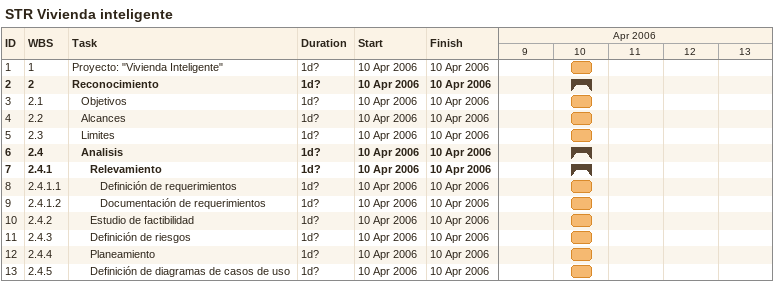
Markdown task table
STR Vivienda inteligente

| ID | WBS | Task | Duration | Start | Finish |
|---|---|---|---|---|---|
| 1 | 1 | Proyecto: "Vivienda Inteligente" | 1d? | 2006-04-10 | 2006-04-10 |
| 2 | 2 | **Reconocimiento** | 1d? | 2006-04-10 | 2006-04-10 |
| 3 | 2.1 | Objetivos | 1d? | 2006-04-10 | 2006-04-10 |
| 4 | 2.2 | Alcances | 1d? | 2006-04-10 | 2006-04-10 |
| 5 | 2.3 | Limites | 1d? | 2006-04-10 | 2006-04-10 |
| 6 | 2.4 | **Analisis** | 1d? | 2006-04-10 | 2006-04-10 |
| 7 | 2.4.1 | **Relevamiento** | 1d? | 2006-04-10 | 2006-04-10 |
| 8 | 2.4.1.1 | Definición de requerimientos | 1d? | 2006-04-10 | 2006-04-10 |
| 9 | 2.4.1.2 | Documentación de requerimientos | 1d? | 2006-04-10 | 2006-04-10 |
| 10 | 2.4.2 | Estudio de factibilidad | 1d? | 2006-04-10 | 2006-04-10 |
| 11 | 2.4.3 | Definición de riesgos | 1d? | 2006-04-10 | 2006-04-10 |
| 12 | 2.4.4 | Planeamiento | 1d? | 2006-04-10 | 2006-04-10 |
| 13 | 2.4.5 | Definición de diagramas de casos de uso | 1d? | 2006-04-10 | 2006-04-10 |
